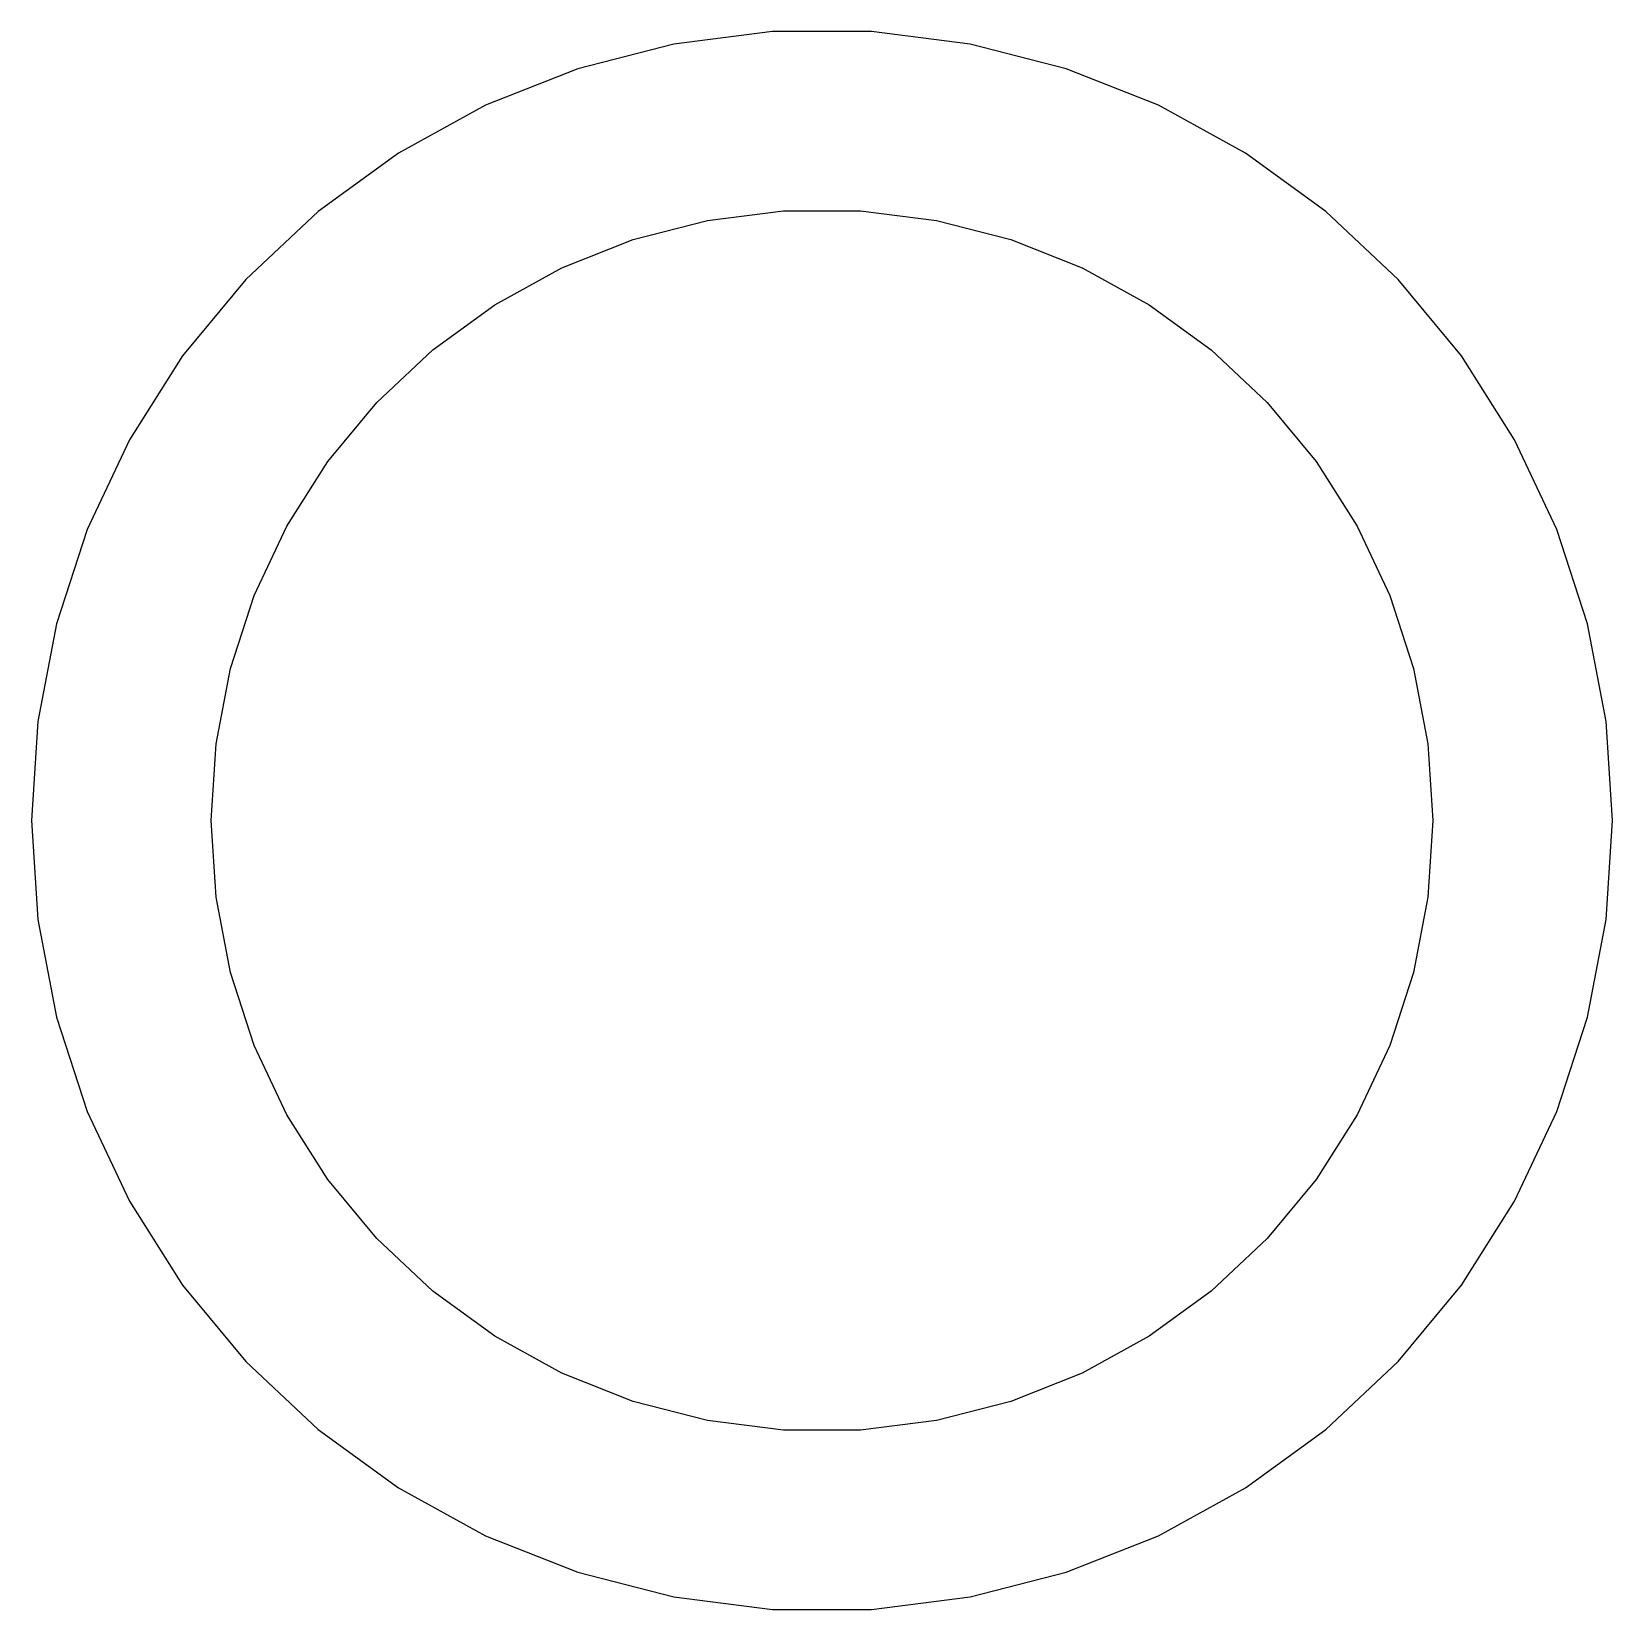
# Model space of a CAD drawing. Header units: metres. Extents: x -55 to 55, y -55 to 55.
import ezdxf

# ---------------------------------------------------------------- set-up
doc = ezdxf.new("R2010")
doc.units = ezdxf.units.M

msp = doc.modelspace()

# ---------------------------------------------------------------- linework, layer by layer
for p, q in [((-10.306, 54.0258), (-16.9959, 52.3081)), ((-3.45348, 54.8915), (-10.306, 54.0258)), ((3.45348, 54.8915), (-3.45348, 54.8915)), ((10.306, 54.0258), (3.45348, 54.8915)), ((16.9959, 52.3081), (10.306, 54.0258)), ((-16.9959, 52.3081), (-23.4179, 49.7655)), ((23.4179, 49.7655), (16.9959, 52.3081)), ((-23.4179, 49.7655), (-29.4705, 46.438)), ((29.4705, 46.438), (23.4179, 49.7655)), ((-29.4705, 46.438), (-35.0583, 42.3782)), ((35.0583, 42.3782), (29.4705, 46.438)), ((-35.0583, 42.3782), (-40.0933, 37.6501)), ((-7.9637, 41.7472), (-2.66859, 42.4161)), ((-2.66859, 42.4161), (2.66859, 42.4161)), ((2.66859, 42.4161), (7.9637, 41.7472)), ((40.0933, 37.6501), (35.0583, 42.3782)), ((-13.1332, 40.4199), (-7.9637, 41.7472)), ((7.9637, 41.7472), (13.1332, 40.4199)), ((-18.0956, 38.4551), (-13.1332, 40.4199)), ((13.1332, 40.4199), (18.0956, 38.4551)), ((-40.0933, 37.6501), (-44.4959, 32.3282)), ((-22.7726, 35.8839), (-18.0956, 38.4551)), ((18.0956, 38.4551), (22.7726, 35.8839)), ((44.4959, 32.3282), (40.0933, 37.6501)), ((-27.0905, 32.7468), (-22.7726, 35.8839)), ((22.7726, 35.8839), (27.0905, 32.7468)), ((-44.4959, 32.3282), (-48.1969, 26.4964)), ((-30.9812, 29.0932), (-27.0905, 32.7468)), ((27.0905, 32.7468), (30.9812, 29.0932)), ((48.1969, 26.4964), (44.4959, 32.3282)), ((-34.3832, 24.9809), (-30.9812, 29.0932)), ((30.9812, 29.0932), (34.3832, 24.9809)), ((-48.1969, 26.4964), (-51.1377, 20.2468)), ((51.1377, 20.2468), (48.1969, 26.4964)), ((-37.243, 20.4745), (-34.3832, 24.9809)), ((34.3832, 24.9809), (37.243, 20.4745)), ((-51.1377, 20.2468), (-53.2721, 13.6779)), ((-39.5155, 15.6453), (-37.243, 20.4745)), ((37.243, 20.4745), (39.5155, 15.6453)), ((53.2721, 13.6779), (51.1377, 20.2468)), ((-41.1648, 10.5693), (-39.5155, 15.6453)), ((39.5155, 15.6453), (41.1648, 10.5693)), ((-53.2721, 13.6779), (-54.5663, 6.89333)), ((54.5663, 6.89333), (53.2721, 13.6779)), ((-42.1649, 5.32666), (-41.1648, 10.5693)), ((41.1648, 10.5693), (42.1649, 5.32666)), ((-54.5663, 6.89333), (-55, 0)), ((55, 0), (54.5663, 6.89333)), ((-42.5, 0), (-42.1649, 5.32666)), ((42.1649, 5.32666), (42.5, 0)), ((-55, 0), (-54.5663, -6.89333)), ((-42.1649, -5.32666), (-42.5, 0)), ((42.5, 0), (42.1649, -5.32666)), ((54.5663, -6.89333), (55, 0)), ((-41.1648, -10.5693), (-42.1649, -5.32666)), ((42.1649, -5.32666), (41.1648, -10.5693)), ((-54.5663, -6.89333), (-53.2721, -13.6779)), ((53.2721, -13.6779), (54.5663, -6.89333)), ((-39.5155, -15.6453), (-41.1648, -10.5693)), ((41.1648, -10.5693), (39.5155, -15.6453)), ((-53.2721, -13.6779), (-51.1377, -20.2468)), ((51.1377, -20.2468), (53.2721, -13.6779)), ((-37.243, -20.4745), (-39.5155, -15.6453)), ((39.5155, -15.6453), (37.243, -20.4745)), ((-51.1377, -20.2468), (-48.1969, -26.4964)), ((-34.3832, -24.9809), (-37.243, -20.4745)), ((37.243, -20.4745), (34.3832, -24.9809)), ((48.1969, -26.4964), (51.1377, -20.2468)), ((-30.9812, -29.0932), (-34.3832, -24.9809)), ((34.3832, -24.9809), (30.9812, -29.0932)), ((-48.1969, -26.4964), (-44.4959, -32.3282)), ((44.4959, -32.3282), (48.1969, -26.4964)), ((-27.0905, -32.7468), (-30.9812, -29.0932)), ((30.9812, -29.0932), (27.0905, -32.7468)), ((-44.4959, -32.3282), (-40.0933, -37.6501)), ((-22.7726, -35.8839), (-27.0905, -32.7468)), ((27.0905, -32.7468), (22.7726, -35.8839)), ((40.0933, -37.6501), (44.4959, -32.3282)), ((-18.0956, -38.4551), (-22.7726, -35.8839)), ((22.7726, -35.8839), (18.0956, -38.4551)), ((-40.0933, -37.6501), (-35.0583, -42.3782)), ((-13.1332, -40.4199), (-18.0956, -38.4551)), ((18.0956, -38.4551), (13.1332, -40.4199)), ((35.0583, -42.3782), (40.0933, -37.6501)), ((-7.9637, -41.7472), (-13.1332, -40.4199)), ((13.1332, -40.4199), (7.9637, -41.7472)), ((-2.66859, -42.4161), (-7.9637, -41.7472)), ((7.9637, -41.7472), (2.66859, -42.4161)), ((-35.0583, -42.3782), (-29.4705, -46.438)), ((2.66859, -42.4161), (-2.66859, -42.4161)), ((29.4705, -46.438), (35.0583, -42.3782)), ((-29.4705, -46.438), (-23.4179, -49.7655)), ((23.4179, -49.7655), (29.4705, -46.438)), ((-23.4179, -49.7655), (-16.9959, -52.3081)), ((16.9959, -52.3081), (23.4179, -49.7655)), ((-16.9959, -52.3081), (-10.306, -54.0258)), ((10.306, -54.0258), (16.9959, -52.3081)), ((-10.306, -54.0258), (-3.45348, -54.8915)), ((-3.45348, -54.8915), (3.45348, -54.8915)), ((3.45348, -54.8915), (10.306, -54.0258))]:
    msp.add_line(p, q)

doc.saveas('drawing.dxf')
